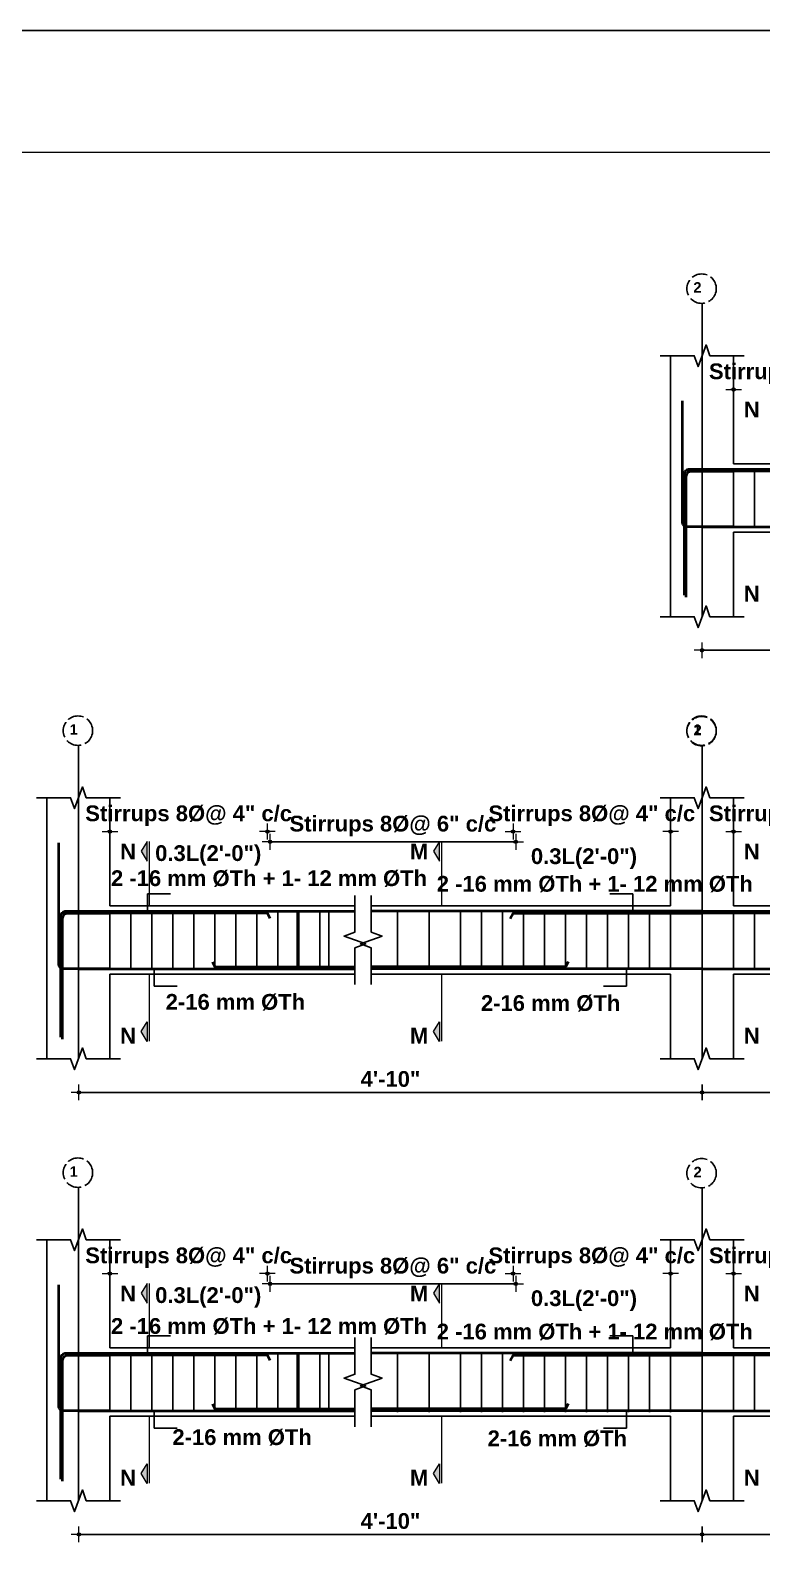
# Model space of a CAD drawing. Header units: inches. Extents: x 85856 to 287200, y -126184 to 75211.
# Drawn here: x 181418 to 181697, y -23561 to -22980 of the extents above; entities that cross this region are included whole.
import ezdxf

# ---------------------------------------------------------------- set-up
doc = ezdxf.new("R2010")
doc.units = ezdxf.units.IN
doc.header["$LTSCALE"] = 0.5
doc.header["$MEASUREMENT"] = 0
doc.header["$PDMODE"] = 66
doc.linetypes.add('ACAD_ISO02W100', pattern=[15, 12, -3])
for name, color, linetype, lineweight in [('BAR', 5, 'Continuous', 40), ('dimension', 100, 'Continuous', 13), ('ELE1', 3, 'Continuous', 9), ('HATCH1', 4, 'ACAD_ISO02W100', 13), ('TEXT', 220, 'Continuous', 9)]:
    doc.layers.add(name, color=color, linetype=linetype, lineweight=lineweight)
doc.layers.add('STIRRUP', color=10, linetype='Continuous')
doc.styles.add('1.8 str', font='times.ttf', dxfattribs={"width": 0.8, "height": 6})
doc.styles.add('STYLE1', font='arialbd.ttf')
doc.dimstyles.new('1.4', dxfattribs={"dimscale": 0, "dimtxt": 6, "dimasz": 0.5, "dimexe": 2, "dimexo": 9, "dimgap": 2, "dimtad": 1, "dimdec": 0, "dimlfac": 0.5, "dimzin": 3, "dimdsep": 46, "dimlunit": 4, "dimtxsty": '1.8 str', "dimblk": 'DIM', "dimcen": 3, "dimdle": 3, "dimse1": 1, "dimse2": 1, "dimclrd": 256, "dimclre": 256, "dimclrt": 7, "dimadec": 1, "dimazin": 2, "dimtfac": 1, "dimtdec": 0, "dimtix": 1, "dimtofl": 0, "dimtmove": 2, "dimatfit": 3, "dimldrblk": 'arrow', "dimfxl": 2, "dimfrac": 2, "dimtolj": 2, "dimtzin": 0, "dimarcsym": 0})

# ---------------------------------------------------------------- blocks, each defined once
blk = doc.blocks.new('DIM')
at = {"layer": 'dimension'}
h = blk.add_hatch(color=256, dxfattribs=at)
h.paths.add_polyline_path([(0, 1.3), (0, 0), (1.3, 0, 0.414214)])
h.paths.add_polyline_path([(1.3, 0), (0, 0), (0, -1.3, 0.414214)])
h.paths.add_polyline_path([(0, 0), (-1.3, 0, 0.414214), (0, -1.3)])
h.paths.add_polyline_path([(0, 1.3, 0.414214), (-1.3, 0), (0, 0)])
for p, q in [((-6, 0), (6, 0)), ((0, 6), (0, -6))]:
    blk.add_line(p, q, dxfattribs=at)
blk.add_circle((0, 0), 1.28, dxfattribs=at)
blk = doc.blocks.new('*D971')
at = {"layer": 'Defpoints', "color": 0, "ltscale": 10, "transparency": 16777216}
for p in [(181685.89, -23452.94), (181685.89, -23466.48), (181745.89, -23484)]:
    blk.add_point(p, dxfattribs=at)
at = {"layer": 'dimension', "lineweight": -2, "ltscale": 10, "transparency": 16777216}
for p, q in [((181685.39, -23452.94), (181684.89, -23452.94)), ((181746.39, -23452.94), (181746.89, -23452.94))]:
    blk.add_line(p, q, dxfattribs=at)
at = {"layer": 'dimension', "lineweight": -2, "ltscale": 10, "transparency": 16777216, "xscale": 0.5, "yscale": 0.5, "zscale": 0.5}
blk.add_blockref('DIM', (181685.89, -23452.94), dxfattribs=at)
at = {"layer": 'dimension', "lineweight": -2, "ltscale": 10, "transparency": 16777216, "xscale": 0.5, "yscale": 0.5, "zscale": 0.5, "rotation": 180}
blk.add_blockref('DIM', (181745.89, -23452.94), dxfattribs=at)
at = {"layer": 'dimension', "color": 7, "ltscale": 10, "transparency": 16777216, "insert": (181715.89, -23446.92), "char_height": 6, "attachment_point": 5, "style": 'STYLE1'}
blk.add_mtext('\\A2;Stirrups 8%%C@ 4" c/c', dxfattribs=at)
blk = doc.blocks.new('arrow')
at = {"layer": 'dimension'}
blk.add_lwpolyline([(1.2, 0, 0, 2.1, 0), (-2.3, 0, 0, 0, 0), (1.2, 0, 0, 0, 0)], format="xyseb", dxfattribs=at)
blk = doc.blocks.new('*D972')
at = {"layer": 'Defpoints', "color": 0, "ltscale": 10, "transparency": 16777216}
for p in [(181661.89, -23452.94), (181661.89, -23466.48), (181601.89, -23484)]:
    blk.add_point(p, dxfattribs=at)
at = {"layer": 'dimension', "lineweight": -2, "ltscale": 10, "transparency": 16777216}
for p, q in [((181601.39, -23452.94), (181600.89, -23452.94)), ((181662.39, -23452.94), (181662.89, -23452.94))]:
    blk.add_line(p, q, dxfattribs=at)
at = {"layer": 'dimension', "lineweight": -2, "ltscale": 10, "transparency": 16777216, "xscale": 0.5, "yscale": 0.5, "zscale": 0.5}
blk.add_blockref('DIM', (181601.89, -23452.94), dxfattribs=at)
at = {"layer": 'dimension', "lineweight": -2, "ltscale": 10, "transparency": 16777216, "xscale": 0.5, "yscale": 0.5, "zscale": 0.5, "rotation": 180}
blk.add_blockref('DIM', (181661.89, -23452.94), dxfattribs=at)
at = {"layer": 'dimension', "color": 7, "ltscale": 10, "transparency": 16777216, "insert": (181631.89, -23446.92), "char_height": 6, "attachment_point": 5, "style": 'STYLE1'}
blk.add_mtext('\\A2;Stirrups 8%%C@ 4" c/c', dxfattribs=at)
blk = doc.blocks.new('*D973')
at = {"layer": 'Defpoints', "color": 0, "ltscale": 10, "transparency": 16777216}
for p in [(181448.32, -23452.94), (181448.32, -23466.48), (181508.32, -23484)]:
    blk.add_point(p, dxfattribs=at)
at = {"layer": 'dimension', "lineweight": -2, "ltscale": 10, "transparency": 16777216}
for p, q in [((181447.82, -23452.94), (181447.32, -23452.94)), ((181508.82, -23452.94), (181509.32, -23452.94))]:
    blk.add_line(p, q, dxfattribs=at)
at = {"layer": 'dimension', "lineweight": -2, "ltscale": 10, "transparency": 16777216, "xscale": 0.5, "yscale": 0.5, "zscale": 0.5}
blk.add_blockref('DIM', (181448.32, -23452.94), dxfattribs=at)
at = {"layer": 'dimension', "lineweight": -2, "ltscale": 10, "transparency": 16777216, "xscale": 0.5, "yscale": 0.5, "zscale": 0.5, "rotation": 180}
blk.add_blockref('DIM', (181508.32, -23452.94), dxfattribs=at)
at = {"layer": 'dimension', "color": 7, "ltscale": 10, "transparency": 16777216, "insert": (181478.32, -23446.92), "char_height": 6, "attachment_point": 5, "style": 'STYLE1'}
blk.add_mtext('\\A2;Stirrups 8%%C@ 4" c/c', dxfattribs=at)
blk = doc.blocks.new('*D974')
at = {"layer": 'Defpoints', "color": 0, "ltscale": 10, "transparency": 16777216}
for p in [(181509.33, -23456.85), (181509.33, -23488.28), (181602.89, -23488.28)]:
    blk.add_point(p, dxfattribs=at)
at = {"layer": 'dimension', "lineweight": -2, "ltscale": 10, "transparency": 16777216}
blk.add_line((181602.39, -23456.85), (181509.83, -23456.85), dxfattribs=at)
at = {"layer": 'dimension', "lineweight": -2, "ltscale": 10, "transparency": 16777216, "xscale": 0.5, "yscale": 0.5, "zscale": 0.5, "rotation": 180}
blk.add_blockref('DIM', (181509.33, -23456.85), dxfattribs=at)
at = {"layer": 'dimension', "lineweight": -2, "ltscale": 10, "transparency": 16777216, "xscale": 0.5, "yscale": 0.5, "zscale": 0.5}
blk.add_blockref('DIM', (181602.89, -23456.85), dxfattribs=at)
at = {"layer": 'dimension', "color": 7, "ltscale": 10, "transparency": 16777216, "insert": (181556.11, -23450.83), "char_height": 6, "attachment_point": 5, "style": 'STYLE1'}
blk.add_mtext('\\A2;Stirrups 8%%C@ 6" c/c', dxfattribs=at)
blk = doc.blocks.new('*D975')
at = {"layer": 'Defpoints', "color": 0, "ltscale": 10, "transparency": 16777216}
for p in [(181673.89, -23539.44), (181884.59, -23539.44), (181673.89, -23552.25)]:
    blk.add_point(p, dxfattribs=at)
at = {"layer": 'dimension', "lineweight": -2, "ltscale": 10, "transparency": 16777216}
blk.add_line((181884.09, -23552.25), (181674.39, -23552.25), dxfattribs=at)
at = {"layer": 'dimension', "lineweight": -2, "ltscale": 10, "transparency": 16777216, "xscale": 0.5, "yscale": 0.5, "zscale": 0.5, "rotation": 180}
blk.add_blockref('DIM', (181673.89, -23552.25), dxfattribs=at)
at = {"layer": 'dimension', "lineweight": -2, "ltscale": 10, "transparency": 16777216, "xscale": 0.5, "yscale": 0.5, "zscale": 0.5}
blk.add_blockref('DIM', (181884.59, -23552.25), dxfattribs=at)
at = {"layer": 'dimension', "color": 7, "ltscale": 10, "transparency": 16777216, "insert": (181779.24, -23547.19), "char_height": 6, "attachment_point": 5, "style": 'STYLE1'}
blk.add_mtext('\\A2;10\'-10"', dxfattribs=at)
blk = doc.blocks.new('*D976')
at = {"layer": 'Defpoints', "color": 0, "ltscale": 10, "transparency": 16777216}
for p in [(181436.53, -23539.44), (181673.89, -23539.44), (181436.53, -23552.25)]:
    blk.add_point(p, dxfattribs=at)
at = {"layer": 'dimension', "lineweight": -2, "ltscale": 10, "transparency": 16777216}
blk.add_line((181673.39, -23552.25), (181437.03, -23552.25), dxfattribs=at)
at = {"layer": 'dimension', "lineweight": -2, "ltscale": 10, "transparency": 16777216, "xscale": 0.5, "yscale": 0.5, "zscale": 0.5, "rotation": 180}
blk.add_blockref('DIM', (181436.53, -23552.25), dxfattribs=at)
at = {"layer": 'dimension', "lineweight": -2, "ltscale": 10, "transparency": 16777216, "xscale": 0.5, "yscale": 0.5, "zscale": 0.5}
blk.add_blockref('DIM', (181673.89, -23552.25), dxfattribs=at)
at = {"layer": 'dimension', "color": 7, "ltscale": 10, "transparency": 16777216, "insert": (181555.21, -23547.19), "char_height": 6, "attachment_point": 5, "style": 'STYLE1'}
blk.add_mtext('\\A2;4\'-10"', dxfattribs=at)
blk = doc.blocks.new('*D982')
at = {"layer": 'Defpoints', "color": 0, "ltscale": 10, "transparency": 16777216}
for p in [(181685.89, -23284.65), (181685.89, -23298.19), (181745.89, -23315.7)]:
    blk.add_point(p, dxfattribs=at)
at = {"layer": 'dimension', "lineweight": -2, "ltscale": 10, "transparency": 16777216}
for p, q in [((181685.39, -23284.65), (181684.89, -23284.65)), ((181746.39, -23284.65), (181746.89, -23284.65))]:
    blk.add_line(p, q, dxfattribs=at)
at = {"layer": 'dimension', "lineweight": -2, "ltscale": 10, "transparency": 16777216, "xscale": 0.5, "yscale": 0.5, "zscale": 0.5}
blk.add_blockref('DIM', (181685.89, -23284.65), dxfattribs=at)
at = {"layer": 'dimension', "lineweight": -2, "ltscale": 10, "transparency": 16777216, "xscale": 0.5, "yscale": 0.5, "zscale": 0.5, "rotation": 180}
blk.add_blockref('DIM', (181745.89, -23284.65), dxfattribs=at)
at = {"layer": 'dimension', "color": 7, "ltscale": 10, "transparency": 16777216, "insert": (181715.89, -23278.62), "char_height": 6, "attachment_point": 5, "style": 'STYLE1'}
blk.add_mtext('\\A2;Stirrups 8%%C@ 4" c/c', dxfattribs=at)
blk = doc.blocks.new('*D983')
at = {"layer": 'Defpoints', "color": 0, "ltscale": 10, "transparency": 16777216}
for p in [(181661.89, -23284.65), (181661.89, -23298.19), (181601.89, -23315.7)]:
    blk.add_point(p, dxfattribs=at)
at = {"layer": 'dimension', "lineweight": -2, "ltscale": 10, "transparency": 16777216}
for p, q in [((181601.39, -23284.65), (181600.89, -23284.65)), ((181662.39, -23284.65), (181662.89, -23284.65))]:
    blk.add_line(p, q, dxfattribs=at)
at = {"layer": 'dimension', "lineweight": -2, "ltscale": 10, "transparency": 16777216, "xscale": 0.5, "yscale": 0.5, "zscale": 0.5}
blk.add_blockref('DIM', (181601.89, -23284.65), dxfattribs=at)
at = {"layer": 'dimension', "lineweight": -2, "ltscale": 10, "transparency": 16777216, "xscale": 0.5, "yscale": 0.5, "zscale": 0.5, "rotation": 180}
blk.add_blockref('DIM', (181661.89, -23284.65), dxfattribs=at)
at = {"layer": 'dimension', "color": 7, "ltscale": 10, "transparency": 16777216, "insert": (181631.89, -23278.62), "char_height": 6, "attachment_point": 5, "style": 'STYLE1'}
blk.add_mtext('\\A2;Stirrups 8%%C@ 4" c/c', dxfattribs=at)
blk = doc.blocks.new('*D984')
at = {"layer": 'Defpoints', "color": 0, "ltscale": 10, "transparency": 16777216}
for p in [(181448.32, -23284.65), (181448.32, -23298.19), (181508.32, -23315.7)]:
    blk.add_point(p, dxfattribs=at)
at = {"layer": 'dimension', "lineweight": -2, "ltscale": 10, "transparency": 16777216}
for p, q in [((181447.82, -23284.65), (181447.32, -23284.65)), ((181508.82, -23284.65), (181509.32, -23284.65))]:
    blk.add_line(p, q, dxfattribs=at)
at = {"layer": 'dimension', "lineweight": -2, "ltscale": 10, "transparency": 16777216, "xscale": 0.5, "yscale": 0.5, "zscale": 0.5}
blk.add_blockref('DIM', (181448.32, -23284.65), dxfattribs=at)
at = {"layer": 'dimension', "lineweight": -2, "ltscale": 10, "transparency": 16777216, "xscale": 0.5, "yscale": 0.5, "zscale": 0.5, "rotation": 180}
blk.add_blockref('DIM', (181508.32, -23284.65), dxfattribs=at)
at = {"layer": 'dimension', "color": 7, "ltscale": 10, "transparency": 16777216, "insert": (181478.32, -23278.62), "char_height": 6, "attachment_point": 5, "style": 'STYLE1'}
blk.add_mtext('\\A2;Stirrups 8%%C@ 4" c/c', dxfattribs=at)
blk = doc.blocks.new('*D985')
at = {"layer": 'Defpoints', "color": 0, "ltscale": 10, "transparency": 16777216}
for p in [(181509.33, -23288.56), (181509.33, -23319.99), (181602.89, -23319.99)]:
    blk.add_point(p, dxfattribs=at)
at = {"layer": 'dimension', "lineweight": -2, "ltscale": 10, "transparency": 16777216}
blk.add_line((181602.39, -23288.56), (181509.83, -23288.56), dxfattribs=at)
at = {"layer": 'dimension', "lineweight": -2, "ltscale": 10, "transparency": 16777216, "xscale": 0.5, "yscale": 0.5, "zscale": 0.5, "rotation": 180}
blk.add_blockref('DIM', (181509.33, -23288.56), dxfattribs=at)
at = {"layer": 'dimension', "lineweight": -2, "ltscale": 10, "transparency": 16777216, "xscale": 0.5, "yscale": 0.5, "zscale": 0.5}
blk.add_blockref('DIM', (181602.89, -23288.56), dxfattribs=at)
at = {"layer": 'dimension', "color": 7, "ltscale": 10, "transparency": 16777216, "insert": (181556.11, -23282.54), "char_height": 6, "attachment_point": 5, "style": 'STYLE1'}
blk.add_mtext('\\A2;Stirrups 8%%C@ 6" c/c', dxfattribs=at)
blk = doc.blocks.new('*D987')
at = {"layer": 'Defpoints', "color": 0, "ltscale": 10, "transparency": 16777216}
for p in [(181673.89, -23371.15), (181884.59, -23371.15), (181673.89, -23383.96)]:
    blk.add_point(p, dxfattribs=at)
at = {"layer": 'dimension', "lineweight": -2, "ltscale": 10, "transparency": 16777216}
blk.add_line((181884.09, -23383.96), (181674.39, -23383.96), dxfattribs=at)
at = {"layer": 'dimension', "lineweight": -2, "ltscale": 10, "transparency": 16777216, "xscale": 0.5, "yscale": 0.5, "zscale": 0.5, "rotation": 180}
blk.add_blockref('DIM', (181673.89, -23383.96), dxfattribs=at)
at = {"layer": 'dimension', "lineweight": -2, "ltscale": 10, "transparency": 16777216, "xscale": 0.5, "yscale": 0.5, "zscale": 0.5}
blk.add_blockref('DIM', (181884.59, -23383.96), dxfattribs=at)
at = {"layer": 'dimension', "color": 7, "ltscale": 10, "transparency": 16777216, "insert": (181779.24, -23378.89), "char_height": 6, "attachment_point": 5, "style": 'STYLE1'}
blk.add_mtext('\\A2;10\'-10"', dxfattribs=at)
blk = doc.blocks.new('*D988')
at = {"layer": 'Defpoints', "color": 0, "ltscale": 10, "transparency": 16777216}
for p in [(181436.53, -23371.15), (181673.89, -23371.15), (181436.53, -23383.96)]:
    blk.add_point(p, dxfattribs=at)
at = {"layer": 'dimension', "lineweight": -2, "ltscale": 10, "transparency": 16777216}
blk.add_line((181673.39, -23383.96), (181437.03, -23383.96), dxfattribs=at)
at = {"layer": 'dimension', "lineweight": -2, "ltscale": 10, "transparency": 16777216, "xscale": 0.5, "yscale": 0.5, "zscale": 0.5, "rotation": 180}
blk.add_blockref('DIM', (181436.53, -23383.96), dxfattribs=at)
at = {"layer": 'dimension', "lineweight": -2, "ltscale": 10, "transparency": 16777216, "xscale": 0.5, "yscale": 0.5, "zscale": 0.5}
blk.add_blockref('DIM', (181673.89, -23383.96), dxfattribs=at)
at = {"layer": 'dimension', "color": 7, "ltscale": 10, "transparency": 16777216, "insert": (181555.21, -23378.89), "char_height": 6, "attachment_point": 5, "style": 'STYLE1'}
blk.add_mtext('\\A2;4\'-10"', dxfattribs=at)
blk = doc.blocks.new('*D994')
at = {"layer": 'Defpoints', "color": 0, "ltscale": 10, "transparency": 16777216}
for p in [(181685.89, -23116.36), (181685.89, -23129.9), (181745.89, -23147.41)]:
    blk.add_point(p, dxfattribs=at)
at = {"layer": 'dimension', "lineweight": -2, "ltscale": 10, "transparency": 16777216}
for p, q in [((181685.39, -23116.36), (181684.89, -23116.36)), ((181746.39, -23116.36), (181746.89, -23116.36))]:
    blk.add_line(p, q, dxfattribs=at)
at = {"layer": 'dimension', "lineweight": -2, "ltscale": 10, "transparency": 16777216, "xscale": 0.5, "yscale": 0.5, "zscale": 0.5}
blk.add_blockref('DIM', (181685.89, -23116.36), dxfattribs=at)
at = {"layer": 'dimension', "lineweight": -2, "ltscale": 10, "transparency": 16777216, "xscale": 0.5, "yscale": 0.5, "zscale": 0.5, "rotation": 180}
blk.add_blockref('DIM', (181745.89, -23116.36), dxfattribs=at)
at = {"layer": 'dimension', "color": 7, "ltscale": 10, "transparency": 16777216, "insert": (181715.89, -23110.33), "char_height": 6, "attachment_point": 5, "style": 'STYLE1'}
blk.add_mtext('\\A2;Stirrups 8%%C@ 4" c/c', dxfattribs=at)
blk = doc.blocks.new('*D1005')
at = {"layer": 'Defpoints', "color": 0, "ltscale": 10, "transparency": 16777216}
for p in [(181673.89, -23202.85), (181884.59, -23202.85), (181673.89, -23215.66)]:
    blk.add_point(p, dxfattribs=at)
at = {"layer": 'dimension', "lineweight": -2, "ltscale": 10, "transparency": 16777216}
blk.add_line((181884.09, -23215.66), (181674.39, -23215.66), dxfattribs=at)
at = {"layer": 'dimension', "lineweight": -2, "ltscale": 10, "transparency": 16777216, "xscale": 0.5, "yscale": 0.5, "zscale": 0.5, "rotation": 180}
blk.add_blockref('DIM', (181673.89, -23215.66), dxfattribs=at)
at = {"layer": 'dimension', "lineweight": -2, "ltscale": 10, "transparency": 16777216, "xscale": 0.5, "yscale": 0.5, "zscale": 0.5}
blk.add_blockref('DIM', (181884.59, -23215.66), dxfattribs=at)
at = {"layer": 'dimension', "color": 7, "ltscale": 10, "transparency": 16777216, "insert": (181779.24, -23210.6), "char_height": 6, "attachment_point": 5, "style": 'STYLE1'}
blk.add_mtext('\\A2;10\'-10"', dxfattribs=at)

msp = doc.modelspace()

# ---------------------------------------------------------------- hatches: boundary and pattern name
at = {"layer": 'TEXT', "ltscale": 10}
for points in [[(181462.52, -23288.41), (181462.52, -23295.91), (181460.21, -23292.16)], [(181573.9, -23288.41), (181573.9, -23295.91), (181571.59, -23292.16)], [(181462.52, -23364.55), (181462.52, -23357.04), (181460.21, -23360.8)], [(181573.9, -23364.55), (181573.9, -23357.04), (181571.59, -23360.8)], [(181462.52, -23456.7), (181462.52, -23464.2), (181460.21, -23460.45)], [(181573.9, -23456.7), (181573.9, -23464.2), (181571.59, -23460.45)], [(181462.52, -23532.84), (181462.52, -23525.34), (181460.21, -23529.09)], [(181573.9, -23532.84), (181573.9, -23525.34), (181571.59, -23529.09)]]:
    msp.add_hatch(color=256, dxfattribs=at).paths.add_polyline_path(points)

# ---------------------------------------------------------------- linework, layer by layer
for p, q in [((181673.89, -23103.5), (181673.89, -23083.54)), ((181673.89, -23103.5), (181673.89, -23202.85)), ((181673.89, -23202.85), (181673.89, -23182.9)), ((181436.32, -23271.79), (181436.32, -23251.84)), ((181673.89, -23271.79), (181673.89, -23251.84)), ((181436.32, -23271.79), (181436.32, -23371.15)), ((181673.89, -23271.79), (181673.89, -23371.15)), ((181436.32, -23371.15), (181436.32, -23351.19)), ((181673.89, -23371.15), (181673.89, -23351.19)), ((181436.32, -23440.08), (181436.32, -23420.13)), ((181673.89, -23440.08), (181673.89, -23420.13)), ((181436.32, -23440.08), (181436.32, -23539.44)), ((181673.89, -23440.08), (181673.89, -23539.44)), ((181436.32, -23539.44), (181436.32, -23519.49)), ((181673.89, -23539.44), (181673.89, -23519.49))]:
    msp.add_line(p, q)
at = {"ltscale": 10}
for p, q in [((181661.89, -23147.41), (181661.89, -23103.5)), ((181685.89, -23144.66), (181685.89, -23103.5)), ((181661.89, -23202.85), (181661.89, -23147.41)), ((181779.24, -23144.66), (181685.89, -23144.66)), ((181779.24, -23170.66), (181685.89, -23170.66)), ((181685.89, -23202.85), (181685.89, -23170.66)), ((181424.32, -23315.7), (181424.32, -23271.79)), ((181448.32, -23312.95), (181448.32, -23271.79)), ((181661.89, -23312.95), (181661.89, -23271.79)), ((181685.89, -23312.95), (181685.89, -23271.79)), ((181424.32, -23371.15), (181424.32, -23315.7)), ((181541.67, -23312.95), (181448.32, -23312.95)), ((181547.89, -23312.95), (181661.89, -23312.95)), ((181779.24, -23312.95), (181685.89, -23312.95)), ((181541.67, -23338.95), (181448.32, -23338.95)), ((181448.32, -23371.15), (181448.32, -23338.95)), ((181547.89, -23338.95), (181661.89, -23338.95)), ((181661.89, -23371.15), (181661.89, -23338.95)), ((181779.24, -23338.95), (181685.89, -23338.95)), ((181685.89, -23371.15), (181685.89, -23338.95)), ((181424.32, -23484), (181424.32, -23440.08)), ((181448.32, -23481.25), (181448.32, -23440.08)), ((181661.89, -23481.25), (181661.89, -23440.08)), ((181685.89, -23481.25), (181685.89, -23440.08)), ((181424.32, -23539.44), (181424.32, -23484)), ((181541.67, -23481.25), (181448.32, -23481.25)), ((181547.89, -23481.25), (181661.89, -23481.25)), ((181779.24, -23481.25), (181685.89, -23481.25)), ((181541.67, -23507.25), (181448.32, -23507.25)), ((181448.32, -23539.44), (181448.32, -23507.25)), ((181547.89, -23507.25), (181661.89, -23507.25)), ((181661.89, -23539.44), (181661.89, -23507.25)), ((181779.24, -23507.25), (181685.89, -23507.25)), ((181685.89, -23539.44), (181685.89, -23507.25))]:
    msp.add_line(p, q, dxfattribs=at)
at = {"linetype": 'Continuous', "ltscale": 10}
for points in [[(181657.89, -23103.5), (181670.89, -23103.5), (181672.39, -23107.62), (181675.39, -23099.37), (181676.89, -23103.5), (181689.89, -23103.5)], [(181657.89, -23202.85), (181670.89, -23202.85), (181672.39, -23206.97), (181675.39, -23198.73), (181676.89, -23202.85), (181689.89, -23202.85)], [(181420.32, -23271.79), (181433.32, -23271.79), (181434.82, -23275.91), (181437.82, -23267.67), (181439.32, -23271.79), (181452.32, -23271.79)], [(181657.89, -23271.79), (181670.89, -23271.79), (181672.39, -23275.91), (181675.39, -23267.67), (181676.89, -23271.79), (181689.89, -23271.79)], [(181541.67, -23308.95), (181541.67, -23322.95), (181537.55, -23324.45), (181545.79, -23327.45), (181541.67, -23328.95), (181541.67, -23342.95)], [(181541.67, -23308.95), (181541.67, -23322.95), (181537.55, -23324.45), (181545.79, -23327.45), (181541.67, -23328.95), (181541.67, -23342.95)], [(181547.89, -23308.95), (181547.89, -23322.95), (181552.01, -23324.45), (181543.76, -23327.45), (181547.89, -23328.95), (181547.89, -23342.95)], [(181547.89, -23308.95), (181547.89, -23322.95), (181552.01, -23324.45), (181543.76, -23327.45), (181547.89, -23328.95), (181547.89, -23342.95)], [(181420.32, -23371.15), (181433.32, -23371.15), (181434.82, -23375.27), (181437.82, -23367.02), (181439.32, -23371.15), (181452.32, -23371.15)], [(181657.89, -23371.15), (181670.89, -23371.15), (181672.39, -23375.27), (181675.39, -23367.02), (181676.89, -23371.15), (181689.89, -23371.15)], [(181420.32, -23440.08), (181433.32, -23440.08), (181434.82, -23444.2), (181437.82, -23435.96), (181439.32, -23440.08), (181452.32, -23440.08)], [(181657.89, -23440.08), (181670.89, -23440.08), (181672.39, -23444.2), (181675.39, -23435.96), (181676.89, -23440.08), (181689.89, -23440.08)], [(181541.67, -23477.25), (181541.67, -23491.25), (181537.55, -23492.75), (181545.79, -23495.75), (181541.67, -23497.25), (181541.67, -23511.25)], [(181541.67, -23477.25), (181541.67, -23491.25), (181537.55, -23492.75), (181545.79, -23495.75), (181541.67, -23497.25), (181541.67, -23511.25)], [(181547.89, -23477.25), (181547.89, -23491.25), (181552.01, -23492.75), (181543.76, -23495.75), (181547.89, -23497.25), (181547.89, -23511.25)], [(181547.89, -23477.25), (181547.89, -23491.25), (181552.01, -23492.75), (181543.76, -23495.75), (181547.89, -23497.25), (181547.89, -23511.25)], [(181420.32, -23539.44), (181433.32, -23539.44), (181434.82, -23543.56), (181437.82, -23535.32), (181439.32, -23539.44), (181452.32, -23539.44)], [(181657.89, -23539.44), (181670.89, -23539.44), (181672.39, -23543.56), (181675.39, -23535.32), (181676.89, -23539.44), (181689.89, -23539.44)]]:
    msp.add_lwpolyline(points, dxfattribs=at)
at = {"layer": 'BAR', "ltscale": 10}
for p, q in [((181673.89, -23146.66), (181779.24, -23146.66)), ((181673.89, -23168.66), (181779.24, -23168.66)), ((181436.32, -23314.95), (181541.67, -23314.95)), ((181673.89, -23314.95), (181547.89, -23314.95)), ((181673.89, -23314.95), (181779.24, -23314.95)), ((181436.32, -23336.95), (181541.67, -23336.95)), ((181673.89, -23336.95), (181547.89, -23336.95)), ((181673.89, -23336.95), (181779.24, -23336.95)), ((181436.32, -23483.25), (181541.67, -23483.25)), ((181673.89, -23483.25), (181547.89, -23483.25)), ((181673.89, -23483.25), (181779.24, -23483.25)), ((181436.32, -23505.25), (181541.67, -23505.25)), ((181673.89, -23505.25), (181547.89, -23505.25)), ((181673.89, -23505.25), (181779.24, -23505.25))]:
    msp.add_line(p, q, dxfattribs=at)
for points in [[(181685.89, -23168.66), (181668.4, -23168.66, -0.414214), (181666.39, -23166.65), (181666.39, -23120.66)], [(181667.14, -23194.66), (181667.14, -23148.68, -0.414214), (181669.15, -23146.66), (181685.89, -23146.66)], [(181667.89, -23195.41), (181667.89, -23149.43, -0.414214), (181669.9, -23147.41), (181685.89, -23147.41)], [(181448.32, -23336.95), (181430.83, -23336.95, -0.414214), (181428.82, -23334.94), (181428.82, -23288.95)], [(181429.57, -23362.95), (181429.57, -23316.97, -0.414214), (181431.58, -23314.95), (181448.32, -23314.95)], [(181430.32, -23363.7), (181430.32, -23317.72, -0.414214), (181432.33, -23315.7), (181448.32, -23315.7)], [(181448.32, -23505.25), (181430.83, -23505.25, -0.414214), (181428.82, -23503.23), (181428.82, -23457.25)], [(181429.57, -23531.25), (181429.57, -23485.26, -0.414214), (181431.58, -23483.25), (181448.32, -23483.25)], [(181430.32, -23532), (181430.32, -23486.01, -0.414214), (181432.33, -23484), (181448.32, -23484)]]:
    msp.add_lwpolyline(points, format="xyb", dxfattribs=at)
for points in [[(181746.93, -23149.41), (181745.89, -23147.41), (181673.89, -23147.41)], [(181509.36, -23317.7), (181508.32, -23315.7), (181436.32, -23315.7)], [(181600.84, -23317.7), (181601.89, -23315.7), (181673.89, -23315.7)], [(181746.93, -23317.7), (181745.89, -23315.7), (181673.89, -23315.7)], [(181487.36, -23334.2), (181488.32, -23336.2), (181541.67, -23336.2)], [(181622.84, -23334.2), (181621.89, -23336.2), (181547.89, -23336.2)], [(181509.36, -23486), (181508.32, -23484), (181436.32, -23484)], [(181600.84, -23486), (181601.89, -23484), (181673.89, -23484)], [(181746.93, -23486), (181745.89, -23484), (181673.89, -23484)], [(181487.36, -23502.5), (181488.32, -23504.5), (181541.67, -23504.5)], [(181622.84, -23502.5), (181621.89, -23504.5), (181547.89, -23504.5)]]:
    msp.add_lwpolyline(points, dxfattribs=at)
at = {"layer": 'Defpoints'}
msp.add_lwpolyline([(183727.51, -22979.69), (180549.91, -22979.69), (180549.91, -25227.65), (183727.51, -25227.65)], close=True, dxfattribs=at)
at = {"layer": 'dimension', "ltscale": 10}
for p, q in [((181463.38, -23312.95), (181463.38, -23288.46)), ((181574.75, -23312.95), (181574.75, -23288.46)), ((181463.38, -23364.5), (181463.38, -23338.95)), ((181574.75, -23364.5), (181574.75, -23338.95)), ((181463.38, -23481.25), (181463.38, -23456.75)), ((181574.75, -23481.25), (181574.75, -23456.75)), ((181463.38, -23532.79), (181463.38, -23507.25)), ((181574.75, -23532.79), (181574.75, -23507.25))]:
    msp.add_line(p, q, dxfattribs=at)
for points in [[(181462.52, -23295.91), (181462.52, -23288.41), (181460.21, -23292.16), (181462.52, -23295.91)], [(181573.9, -23295.91), (181573.9, -23288.41), (181571.59, -23292.16), (181573.9, -23295.91)], [(181462.52, -23464.2), (181462.52, -23456.7), (181460.21, -23460.45), (181462.52, -23464.2)], [(181573.9, -23464.2), (181573.9, -23456.7), (181571.59, -23460.45), (181573.9, -23464.2)]]:
    msp.add_lwpolyline(points, dxfattribs=at)
at = {"layer": 'ELE1'}
msp.add_lwpolyline([(180596.23, -23026), (183681.2, -23026), (183681.2, -25181.34), (180596.23, -25181.34)], close=True, dxfattribs=at)
msp.add_lwpolyline([(180596.23, -23026), (183681.2, -23026), (183681.2, -25181.34), (180596.23, -25181.34)], close=True, dxfattribs=at)
at = {"layer": 'HATCH1', "lineweight": 25}
for centre in [(181673.72, -23077.95), (181436.15, -23246.24), (181673.72, -23246.24), (181673.72, -23246.46), (181436.15, -23414.53), (181673.72, -23414.75)]:
    msp.add_circle(centre, 5.6, dxfattribs=at)
at = {"layer": 'STIRRUP'}
for p, q in [((181685.89, -23146.26), (181685.89, -23169.06)), ((181693.89, -23146.26), (181693.89, -23169.06)), ((181448.32, -23314.55), (181448.32, -23337.35)), ((181456.32, -23314.55), (181456.32, -23337.35)), ((181464.32, -23314.55), (181464.32, -23337.35)), ((181472.32, -23314.55), (181472.32, -23337.35)), ((181480.32, -23314.55), (181480.32, -23337.35)), ((181488.32, -23314.55), (181488.32, -23337.35)), ((181496.32, -23314.55), (181496.32, -23337.35)), ((181504.32, -23314.55), (181504.32, -23337.35)), ((181512.32, -23314.55), (181512.32, -23337.35)), ((181519.67, -23314.55), (181519.67, -23337.35)), ((181520.32, -23314.55), (181520.32, -23337.35)), ((181528.32, -23314.55), (181528.32, -23337.35)), ((181531.67, -23314.55), (181531.67, -23337.35)), ((181557.89, -23314.55), (181557.89, -23337.35)), ((181569.89, -23314.55), (181569.89, -23337.35)), ((181581.89, -23314.55), (181581.89, -23337.35)), ((181589.89, -23314.55), (181589.89, -23337.35)), ((181597.89, -23314.55), (181597.89, -23337.35)), ((181605.89, -23314.55), (181605.89, -23337.35)), ((181613.89, -23314.55), (181613.89, -23337.35)), ((181621.89, -23314.55), (181621.89, -23337.35)), ((181629.89, -23314.55), (181629.89, -23337.35)), ((181637.89, -23314.55), (181637.89, -23337.35)), ((181645.89, -23314.55), (181645.89, -23337.35)), ((181653.89, -23314.55), (181653.89, -23337.35)), ((181661.89, -23314.55), (181661.89, -23337.35)), ((181685.89, -23314.55), (181685.89, -23337.35)), ((181693.89, -23314.55), (181693.89, -23337.35)), ((181448.32, -23482.85), (181448.32, -23505.65)), ((181456.32, -23482.85), (181456.32, -23505.65)), ((181464.32, -23482.85), (181464.32, -23505.65)), ((181472.32, -23482.85), (181472.32, -23505.65)), ((181480.32, -23482.85), (181480.32, -23505.65)), ((181488.32, -23482.85), (181488.32, -23505.65)), ((181496.32, -23482.85), (181496.32, -23505.65)), ((181504.32, -23482.85), (181504.32, -23505.65)), ((181512.32, -23482.85), (181512.32, -23505.65)), ((181519.67, -23482.85), (181519.67, -23505.65)), ((181520.32, -23482.85), (181520.32, -23505.65)), ((181528.32, -23482.85), (181528.32, -23505.65)), ((181531.67, -23482.85), (181531.67, -23505.65)), ((181557.89, -23482.85), (181557.89, -23505.65)), ((181569.89, -23482.85), (181569.89, -23505.65)), ((181581.89, -23482.85), (181581.89, -23505.65)), ((181589.89, -23482.85), (181589.89, -23505.65)), ((181597.89, -23482.85), (181597.89, -23505.65)), ((181605.89, -23482.85), (181605.89, -23505.65)), ((181613.89, -23482.85), (181613.89, -23505.65)), ((181621.89, -23482.85), (181621.89, -23505.65)), ((181629.89, -23482.85), (181629.89, -23505.65)), ((181637.89, -23482.85), (181637.89, -23505.65)), ((181645.89, -23482.85), (181645.89, -23505.65)), ((181653.89, -23482.85), (181653.89, -23505.65)), ((181661.89, -23482.85), (181661.89, -23505.65)), ((181685.89, -23482.85), (181685.89, -23505.65)), ((181693.89, -23482.85), (181693.89, -23505.65))]:
    msp.add_line(p, q, dxfattribs=at)
at = {"layer": 'TEXT', "ltscale": 10}
for points in [[(181462.52, -23357.04), (181462.52, -23364.55), (181460.21, -23360.8), (181462.52, -23357.04)], [(181573.9, -23357.04), (181573.9, -23364.55), (181571.59, -23360.8), (181573.9, -23357.04)], [(181462.52, -23525.34), (181462.52, -23532.84), (181460.21, -23529.09), (181462.52, -23525.34)], [(181573.9, -23525.34), (181573.9, -23532.84), (181571.59, -23529.09), (181573.9, -23525.34)]]:
    msp.add_lwpolyline(points, dxfattribs=at)

# ---------------------------------------------------------------- texts
at = {"layer": 'HATCH1', "lineweight": 25, "style": 'STYLE1'}
for s, p in [('2', (181670.57, -23079.49)), ('1', (181433.01, -23247.79)), ('2', (181670.65, -23248.01)), ('1', (181670.57, -23247.79)), ('1', (181433.01, -23416.08)), ('2', (181670.65, -23416.3))]:
    msp.add_text(s, height=4, dxfattribs=at).set_placement(p)
at = {"layer": 'TEXT', "ltscale": 10, "style": 'STYLE1'}
for s, p in [('N', (181689.78, -23126.95)), ('N', (181689.78, -23197.08)), ('N', (181452.21, -23295.25)), ('M', (181562.62, -23295.25)), ('N', (181689.78, -23295.25)), ('2 -16 mm %%CTh + 1- 12 mm %%CTh', (181448.74, -23305.41)), ('2 -16 mm %%CTh + 1- 12 mm %%CTh', (181572.83, -23307.55)), ('2-16 mm %%CTh ', (181469.58, -23352.5)), ('2-16 mm %%CTh ', (181589.65, -23352.95)), ('N', (181452.21, -23365.37)), ('M', (181562.62, -23365.37)), ('N', (181689.78, -23365.37)), ('N', (181452.21, -23463.54)), ('M', (181562.62, -23463.54)), ('N', (181689.78, -23463.54)), ('2 -16 mm %%CTh + 1- 12 mm %%CTh', (181448.74, -23475.9)), ('2 -16 mm %%CTh + 1- 12 mm %%CTh', (181572.83, -23478.03)), ('2-16 mm %%CTh ', (181472.13, -23518.22)), ('2-16 mm %%CTh ', (181592.21, -23518.67)), ('N', (181452.21, -23533.66)), ('M', (181562.62, -23533.66)), ('N', (181689.78, -23533.66))]:
    msp.add_text(s, height=6, dxfattribs=at).set_placement(p)
at = {"layer": 'TEXT', "style": 'STYLE1'}
for p in [(181465.56, -23295.87), (181608.69, -23297.04), (181465.56, -23464.16), (181608.69, -23465.33)]:
    msp.add_text('0.3L(2\'-0")', height=6, dxfattribs=at).set_placement(p)

# ---------------------------------------------------------------- dimensions: what is measured, and where the dimension line sits
at = {"layer": 'dimension', "ltscale": 10}
for base, p1, p2, text, picture, middle in [((181685.89, -23116.36), (181745.89, -23147.41), (181685.89, -23129.9), 'Stirrups 8%%C@ 4" c/c', '*D994', (181715.89, -23110.33)), ((181673.89, -23215.66), (181884.59, -23202.85), (181673.89, -23202.85), '10\'-10"', '*D1005', (181779.24, -23210.6)), ((181448.32, -23284.65), (181508.32, -23315.7), (181448.32, -23298.19), 'Stirrups 8%%C@ 4" c/c', '*D984', (181478.32, -23278.62)), ((181509.33, -23288.56), (181602.89, -23319.99), (181509.33, -23319.99), 'Stirrups 8%%C@ 6" c/c', '*D985', (181556.11, -23282.54)), ((181685.89, -23284.65), (181745.89, -23315.7), (181685.89, -23298.19), 'Stirrups 8%%C@ 4" c/c', '*D982', (181715.89, -23278.62)), ((181436.53, -23383.96), (181673.89, -23371.15), (181436.53, -23371.15), '4\'-10"', '*D988', (181555.21, -23378.89)), ((181673.89, -23383.96), (181884.59, -23371.15), (181673.89, -23371.15), '10\'-10"', '*D987', (181779.24, -23378.89)), ((181448.32, -23452.94), (181508.32, -23484), (181448.32, -23466.48), 'Stirrups 8%%C@ 4" c/c', '*D973', (181478.32, -23446.92)), ((181685.89, -23452.94), (181745.89, -23484), (181685.89, -23466.48), 'Stirrups 8%%C@ 4" c/c', '*D971', (181715.89, -23446.92)), ((181509.33, -23456.85), (181602.89, -23488.28), (181509.33, -23488.28), 'Stirrups 8%%C@ 6" c/c', '*D974', (181556.11, -23450.83)), ((181436.53, -23552.25), (181673.89, -23539.44), (181436.53, -23539.44), '4\'-10"', '*D976', (181555.21, -23547.19)), ((181673.89, -23552.25), (181884.59, -23539.44), (181673.89, -23539.44), '10\'-10"', '*D975', (181779.24, -23547.19))]:
    dim = msp.add_linear_dim(base=base, p1=p1, p2=p2, angle=180, text=text, dimstyle='1.4', override={"dimscale": 1, "dimtxsty": 'STYLE1'}, dxfattribs=at)
    dim.commit()
    dim.dimension.update_dxf_attribs({"geometry": picture, "text_midpoint": middle})
for base, p1, p2, picture, middle in [((181661.89, -23284.65), (181601.89, -23315.7), (181661.89, -23298.19), '*D983', (181631.89, -23278.62)), ((181661.89, -23452.94), (181601.89, -23484), (181661.89, -23466.48), '*D972', (181631.89, -23446.92))]:
    dim = msp.add_linear_dim(base=base, p1=p1, p2=p2, text='Stirrups 8%%C@ 4" c/c', dimstyle='1.4', override={"dimscale": 1, "dimtxsty": 'STYLE1'}, dxfattribs=at)
    dim.commit()
    dim.dimension.update_dxf_attribs({"geometry": picture, "text_midpoint": middle})

# ---------------------------------------------------------------- leaders
for points in [[(181462.67, -23314.55), (181462.67, -23308.35), (181471.39, -23308.35)], [(181647.53, -23314.55), (181647.53, -23308.35), (181638.81, -23308.35)], [(181465.16, -23337.35), (181465.16, -23343.56), (181473.88, -23343.56)], [(181645.05, -23337.35), (181645.05, -23343.56), (181636.33, -23343.56)], [(181462.67, -23482.85), (181462.67, -23476.64), (181471.39, -23476.64)], [(181647.53, -23482.85), (181647.53, -23476.64), (181638.81, -23476.64)], [(181465.16, -23505.65), (181465.16, -23511.86), (181473.88, -23511.86)], [(181645.05, -23505.65), (181645.05, -23511.86), (181636.33, -23511.86)]]:
    msp.add_leader(points, dimstyle='1.4', override={"dimscale": 1, "dimtxsty": 'STYLE1'}, dxfattribs=at)

doc.saveas('drawing.dxf')
